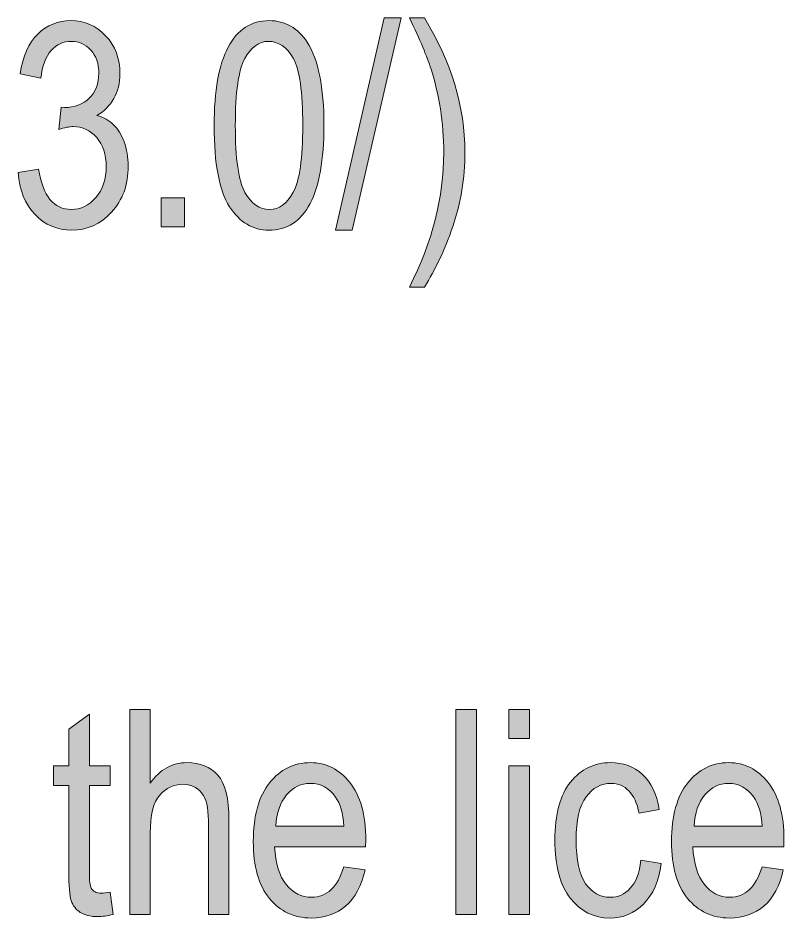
# Model space of a CAD drawing. Header units: inches. Extents: x 19 to 517, y 28 to 779.
# Drawn here: x 362.7 to 410.8, y 31.9 to 88.4 of the extents above; entities that cross this region are included whole.
import ezdxf

# ---------------------------------------------------------------- set-up
doc = ezdxf.new("R2010")
doc.units = ezdxf.units.IN
doc.header["$MEASUREMENT"] = 0
doc.layers.add('Layer 1', color=7, linetype='Continuous')

# ---------------------------------------------------------------- blocks, each defined once
blk = doc.blocks.new('block 613')
at = {"layer": 'Layer 1', "lineweight": 0}
blk.add_open_spline([(362.708, 78.686), (362.708, 78.686), (364, 78.896), (364, 78.896), (364.269, 77.203), (364.954, 76.356), (366.051, 76.356), (366.645, 76.356), (367.159, 76.607), (367.593, 77.109), (368.028, 77.611), (368.245, 78.261), (368.245, 79.06), (368.245, 79.811), (368.046, 80.415), (367.647, 80.873), (367.249, 81.331), (366.759, 81.56), (366.179, 81.56), (365.933, 81.56), (365.629, 81.501), (365.265, 81.384), (365.265, 81.384), (365.415, 82.772), (365.415, 82.772), (365.415, 82.772), (365.618, 82.755), (365.618, 82.755), (366.258, 82.755), (366.779, 82.951), (367.179, 83.343), (367.579, 83.734), (367.779, 84.258), (367.779, 84.912), (367.779, 85.515), (367.612, 85.998), (367.277, 86.364), (366.942, 86.729), (366.534, 86.912), (366.052, 86.912), (365.552, 86.912), (365.131, 86.72), (364.788, 86.336), (364.444, 85.952), (364.225, 85.371), (364.131, 84.592), (364.131, 84.592), (362.839, 84.873), (362.839, 84.873), (363.004, 85.975), (363.373, 86.807), (363.947, 87.369), (364.521, 87.932), (365.215, 88.213), (366.03, 88.213), (366.885, 88.213), (367.612, 87.896), (368.21, 87.265), (368.807, 86.632), (369.106, 85.836), (369.106, 84.875), (369.106, 84.29), (368.979, 83.771), (368.726, 83.32), (368.472, 82.87), (368.119, 82.516), (367.665, 82.258), (368.085, 82.141), (368.431, 81.947), (368.706, 81.678), (368.98, 81.409), (369.202, 81.049), (369.371, 80.598), (369.54, 80.146), (369.625, 79.644), (369.625, 79.087), (369.625, 77.904), (369.276, 76.937), (368.579, 76.185), (367.881, 75.432), (367.047, 75.056), (366.074, 75.056), (365.172, 75.056), (364.407, 75.384), (363.78, 76.04), (363.153, 76.696), (362.796, 77.578), (362.708, 78.686)], degree=3, knots=[0, 0, 0, 0, 1, 1, 1, 2, 2, 2, 3, 3, 3, 4, 4, 4, 5, 5, 5, 6, 6, 6, 7, 7, 7, 8, 8, 8, 9, 9, 9, 10, 10, 10, 11, 11, 11, 12, 12, 12, 13, 13, 13, 14, 14, 14, 15, 15, 15, 16, 16, 16, 17, 17, 17, 18, 18, 18, 19, 19, 19, 20, 20, 20, 21, 21, 21, 22, 22, 22, 23, 23, 23, 24, 24, 24, 25, 25, 25, 26, 26, 26, 27, 27, 27, 28, 28, 28, 29, 29, 29, 29], dxfattribs=at)
blk = doc.blocks.new('block 614')
at = {"layer": 'Layer 1', "true_color": 0x231f20}
h = blk.add_hatch(color=250, dxfattribs=at)
h.dxf.hatch_style = 2
edge = h.paths.add_edge_path()
edge.add_spline(control_points=[(362.708, 78.686), (362.708, 78.686), (364, 78.896), (364, 78.896), (364.269, 77.203), (364.954, 76.356), (366.051, 76.356), (366.645, 76.356), (367.159, 76.607), (367.593, 77.109), (368.028, 77.611), (368.245, 78.261), (368.245, 79.06), (368.245, 79.811), (368.046, 80.415), (367.647, 80.873), (367.249, 81.331), (366.759, 81.56), (366.179, 81.56), (365.933, 81.56), (365.629, 81.501), (365.265, 81.384), (365.265, 81.384), (365.415, 82.772), (365.415, 82.772), (365.415, 82.772), (365.618, 82.755), (365.618, 82.755), (366.258, 82.755), (366.779, 82.951), (367.179, 83.343), (367.579, 83.734), (367.779, 84.258), (367.779, 84.912), (367.779, 85.515), (367.612, 85.998), (367.277, 86.364), (366.942, 86.729), (366.534, 86.912), (366.052, 86.912), (365.552, 86.912), (365.131, 86.72), (364.788, 86.336), (364.444, 85.952), (364.225, 85.371), (364.131, 84.592), (364.131, 84.592), (362.839, 84.873), (362.839, 84.873), (363.004, 85.975), (363.373, 86.807), (363.947, 87.369), (364.521, 87.932), (365.215, 88.213), (366.03, 88.213), (366.885, 88.213), (367.612, 87.896), (368.21, 87.265), (368.807, 86.632), (369.106, 85.836), (369.106, 84.875), (369.106, 84.29), (368.979, 83.771), (368.726, 83.32), (368.472, 82.87), (368.119, 82.516), (367.665, 82.258), (368.085, 82.141), (368.431, 81.947), (368.706, 81.678), (368.98, 81.409), (369.202, 81.049), (369.371, 80.598), (369.54, 80.146), (369.625, 79.644), (369.625, 79.087), (369.625, 77.904), (369.276, 76.937), (368.579, 76.185), (367.881, 75.432), (367.047, 75.056), (366.074, 75.056), (365.172, 75.056), (364.407, 75.384), (363.78, 76.04), (363.153, 76.696), (362.796, 77.578), (362.708, 78.686)], knot_values=[0, 0, 0, 0, 1, 1, 1, 2, 2, 2, 3, 3, 3, 4, 4, 4, 5, 5, 5, 6, 6, 6, 7, 7, 7, 8, 8, 8, 9, 9, 9, 10, 10, 10, 11, 11, 11, 12, 12, 12, 13, 13, 13, 14, 14, 14, 15, 15, 15, 16, 16, 16, 17, 17, 17, 18, 18, 18, 19, 19, 19, 20, 20, 20, 21, 21, 21, 22, 22, 22, 23, 23, 23, 24, 24, 24, 25, 25, 25, 26, 26, 26, 27, 27, 27, 28, 28, 28, 29, 29, 29, 29], degree=3, periodic=1)
at = {"layer": 'Layer 1', "lineweight": 0}
blk.add_open_spline([(362.708, 78.686), (362.708, 78.686), (364, 78.896), (364, 78.896), (364.269, 77.203), (364.954, 76.356), (366.051, 76.356), (366.645, 76.356), (367.159, 76.607), (367.593, 77.109), (368.028, 77.611), (368.245, 78.261), (368.245, 79.06), (368.245, 79.811), (368.046, 80.415), (367.647, 80.873), (367.249, 81.331), (366.759, 81.56), (366.179, 81.56), (365.933, 81.56), (365.629, 81.501), (365.265, 81.384), (365.265, 81.384), (365.415, 82.772), (365.415, 82.772), (365.415, 82.772), (365.618, 82.755), (365.618, 82.755), (366.258, 82.755), (366.779, 82.951), (367.179, 83.343), (367.579, 83.734), (367.779, 84.258), (367.779, 84.912), (367.779, 85.515), (367.612, 85.998), (367.277, 86.364), (366.942, 86.729), (366.534, 86.912), (366.052, 86.912), (365.552, 86.912), (365.131, 86.72), (364.788, 86.336), (364.444, 85.952), (364.225, 85.371), (364.131, 84.592), (364.131, 84.592), (362.839, 84.873), (362.839, 84.873), (363.004, 85.975), (363.373, 86.807), (363.947, 87.369), (364.521, 87.932), (365.215, 88.213), (366.03, 88.213), (366.885, 88.213), (367.612, 87.896), (368.21, 87.265), (368.807, 86.632), (369.106, 85.836), (369.106, 84.875), (369.106, 84.29), (368.979, 83.771), (368.726, 83.32), (368.472, 82.87), (368.119, 82.516), (367.665, 82.258), (368.085, 82.141), (368.431, 81.947), (368.706, 81.678), (368.98, 81.409), (369.202, 81.049), (369.371, 80.598), (369.54, 80.146), (369.625, 79.644), (369.625, 79.087), (369.625, 77.904), (369.276, 76.937), (368.579, 76.185), (367.881, 75.432), (367.047, 75.056), (366.074, 75.056), (365.172, 75.056), (364.407, 75.384), (363.78, 76.04), (363.153, 76.696), (362.796, 77.578), (362.708, 78.686)], degree=3, knots=[0, 0, 0, 0, 1, 1, 1, 2, 2, 2, 3, 3, 3, 4, 4, 4, 5, 5, 5, 6, 6, 6, 7, 7, 7, 8, 8, 8, 9, 9, 9, 10, 10, 10, 11, 11, 11, 12, 12, 12, 13, 13, 13, 14, 14, 14, 15, 15, 15, 16, 16, 16, 17, 17, 17, 18, 18, 18, 19, 19, 19, 20, 20, 20, 21, 21, 21, 22, 22, 22, 23, 23, 23, 24, 24, 24, 25, 25, 25, 26, 26, 26, 27, 27, 27, 28, 28, 28, 29, 29, 29, 29], dxfattribs=at)
blk = doc.blocks.new('block 615')
at = {"layer": 'Layer 1', "lineweight": 0}
blk.add_lwpolyline([(371.69, 75.275), (371.69, 77.077), (373.167, 77.077), (373.167, 75.275), (371.69, 75.275)], dxfattribs=at)
blk = doc.blocks.new('block 616')
at = {"layer": 'Layer 1', "true_color": 0x231f20}
h = blk.add_hatch(color=250, dxfattribs=at)
h.dxf.hatch_style = 2
h.paths.add_polyline_path([(371.69, 75.275), (371.69, 77.077), (373.167, 77.077), (373.167, 75.275)])
at = {"layer": 'Layer 1', "lineweight": 0}
blk.add_lwpolyline([(371.69, 75.275), (371.69, 77.077), (373.167, 77.077), (373.167, 75.275), (371.69, 75.275), (371.69, 75.275)], dxfattribs=at)
blk = doc.blocks.new('block 617')
at = {"layer": 'Layer 1', "lineweight": 0}
blk.add_open_spline([(375.021, 81.63), (375.021, 83.792), (375.312, 85.43), (375.895, 86.543), (376.478, 87.656), (377.339, 88.213), (378.475, 88.213), (379.483, 88.213), (380.277, 87.762), (380.857, 86.859), (381.56, 85.77), (381.912, 84.026), (381.912, 81.63), (381.912, 79.479), (381.622, 77.846), (381.042, 76.73), (380.462, 75.613), (379.6, 75.056), (378.458, 75.056), (377.45, 75.056), (376.626, 75.548), (375.983, 76.532), (375.342, 77.517), (375.021, 79.216), (375.021, 81.63)], degree=3, knots=[0, 0, 0, 0, 1, 1, 1, 2, 2, 2, 3, 3, 3, 4, 4, 4, 5, 5, 5, 6, 6, 6, 7, 7, 7, 8, 8, 8, 8], dxfattribs=at)
blk = doc.blocks.new('block 618')
at = {"layer": 'Layer 1', "lineweight": 0}
blk.add_open_spline([(376.348, 81.635), (376.348, 79.541), (376.549, 78.138), (376.952, 77.425), (377.354, 76.713), (377.869, 76.356), (378.497, 76.356), (379.09, 76.356), (379.587, 76.717), (379.986, 77.438), (380.385, 78.159), (380.585, 79.559), (380.585, 81.635), (380.585, 83.733), (380.383, 85.138), (379.981, 85.848), (379.579, 86.558), (379.058, 86.912), (378.418, 86.912), (377.831, 86.912), (377.339, 86.552), (376.943, 85.83), (376.547, 85.108), (376.348, 83.71), (376.348, 81.635)], degree=3, knots=[0, 0, 0, 0, 1, 1, 1, 2, 2, 2, 3, 3, 3, 4, 4, 4, 5, 5, 5, 6, 6, 6, 7, 7, 7, 8, 8, 8, 8], dxfattribs=at)
blk = doc.blocks.new('block 619')
at = {"layer": 'Layer 1', "true_color": 0x231f20}
h = blk.add_hatch(color=250, dxfattribs=at)
h.dxf.hatch_style = 2
edge = h.paths.add_edge_path()
edge.add_spline(control_points=[(375.021, 81.63), (375.021, 83.792), (375.312, 85.43), (375.895, 86.543), (376.478, 87.656), (377.339, 88.213), (378.475, 88.213), (379.483, 88.213), (380.277, 87.762), (380.857, 86.859), (381.56, 85.77), (381.912, 84.026), (381.912, 81.63), (381.912, 79.479), (381.622, 77.846), (381.042, 76.73), (380.462, 75.613), (379.6, 75.056), (378.458, 75.056), (377.45, 75.056), (376.626, 75.548), (375.983, 76.532), (375.342, 77.517), (375.021, 79.216), (375.021, 81.63)], knot_values=[0, 0, 0, 0, 1, 1, 1, 2, 2, 2, 3, 3, 3, 4, 4, 4, 5, 5, 5, 6, 6, 6, 7, 7, 7, 8, 8, 8, 8], degree=3, periodic=1)
edge = h.paths.add_edge_path()
edge.add_spline(control_points=[(376.348, 81.635), (376.348, 79.541), (376.549, 78.138), (376.952, 77.425), (377.354, 76.713), (377.869, 76.356), (378.497, 76.356), (379.09, 76.356), (379.587, 76.717), (379.986, 77.438), (380.385, 78.159), (380.585, 79.559), (380.585, 81.635), (380.585, 83.733), (380.383, 85.138), (379.981, 85.848), (379.579, 86.558), (379.058, 86.912), (378.418, 86.912), (377.831, 86.912), (377.339, 86.552), (376.943, 85.83), (376.547, 85.108), (376.348, 83.71), (376.348, 81.635)], knot_values=[0, 0, 0, 0, 1, 1, 1, 2, 2, 2, 3, 3, 3, 4, 4, 4, 5, 5, 5, 6, 6, 6, 7, 7, 7, 8, 8, 8, 8], degree=3, periodic=1)
at = {"layer": 'Layer 1', "lineweight": 0}
for points in [[(375.021, 81.63), (375.021, 83.792), (375.312, 85.43), (375.895, 86.543), (376.478, 87.656), (377.339, 88.213), (378.475, 88.213), (379.483, 88.213), (380.277, 87.762), (380.857, 86.859), (381.56, 85.77), (381.912, 84.026), (381.912, 81.63), (381.912, 79.479), (381.622, 77.846), (381.042, 76.73), (380.462, 75.613), (379.6, 75.056), (378.458, 75.056), (377.45, 75.056), (376.626, 75.548), (375.983, 76.532), (375.342, 77.517), (375.021, 79.216), (375.021, 81.63)], [(376.348, 81.635), (376.348, 79.541), (376.549, 78.138), (376.952, 77.425), (377.354, 76.713), (377.869, 76.356), (378.497, 76.356), (379.09, 76.356), (379.587, 76.717), (379.986, 77.438), (380.385, 78.159), (380.585, 79.559), (380.585, 81.635), (380.585, 83.733), (380.383, 85.138), (379.981, 85.848), (379.579, 86.558), (379.058, 86.912), (378.418, 86.912), (377.831, 86.912), (377.339, 86.552), (376.943, 85.83), (376.547, 85.108), (376.348, 83.71), (376.348, 81.635)]]:
    blk.add_open_spline(points, degree=3, knots=[0, 0, 0, 0, 1, 1, 1, 2, 2, 2, 3, 3, 3, 4, 4, 4, 5, 5, 5, 6, 6, 6, 7, 7, 7, 8, 8, 8, 8], dxfattribs=at)
blk = doc.blocks.new('block 620')
at = {"layer": 'Layer 1', "lineweight": 0}
blk.add_lwpolyline([(382.634, 75.064), (385.695, 88.38), (386.751, 88.38), (383.68, 75.064), (382.634, 75.064)], dxfattribs=at)
blk = doc.blocks.new('block 621')
at = {"layer": 'Layer 1', "true_color": 0x231f20}
h = blk.add_hatch(color=250, dxfattribs=at)
h.dxf.hatch_style = 2
h.paths.add_polyline_path([(382.634, 75.064), (385.695, 88.38), (386.751, 88.38), (383.68, 75.064)])
at = {"layer": 'Layer 1', "lineweight": 0}
blk.add_lwpolyline([(382.634, 75.064), (385.695, 88.38), (386.751, 88.38), (383.68, 75.064), (382.634, 75.064), (382.634, 75.064)], dxfattribs=at)
blk = doc.blocks.new('block 622')
at = {"layer": 'Layer 1', "lineweight": 0}
blk.add_open_spline([(388.214, 71.487), (388.214, 71.487), (387.282, 71.487), (387.282, 71.487), (388.717, 74.306), (389.435, 77.121), (389.435, 79.934), (389.435, 80.854), (389.363, 81.768), (389.22, 82.676), (389.076, 83.584), (388.881, 84.417), (388.635, 85.176), (388.389, 85.935), (387.938, 87.003), (387.282, 88.38), (387.282, 88.38), (388.214, 88.38), (388.214, 88.38), (389.913, 85.608), (390.762, 82.799), (390.762, 79.951), (390.762, 78.316), (390.508, 76.762), (390.001, 75.289), (389.492, 73.815), (388.896, 72.548), (388.214, 71.487)], degree=3, knots=[0, 0, 0, 0, 1, 1, 1, 2, 2, 2, 3, 3, 3, 4, 4, 4, 5, 5, 5, 6, 6, 6, 7, 7, 7, 8, 8, 8, 9, 9, 9, 9], dxfattribs=at)
blk = doc.blocks.new('block 623')
at = {"layer": 'Layer 1', "true_color": 0x231f20}
h = blk.add_hatch(color=250, dxfattribs=at)
h.dxf.hatch_style = 2
edge = h.paths.add_edge_path()
edge.add_spline(control_points=[(388.214, 71.487), (388.214, 71.487), (387.282, 71.487), (387.282, 71.487), (388.717, 74.306), (389.435, 77.121), (389.435, 79.934), (389.435, 80.854), (389.363, 81.768), (389.22, 82.676), (389.076, 83.584), (388.881, 84.417), (388.635, 85.176), (388.389, 85.935), (387.938, 87.003), (387.282, 88.38), (387.282, 88.38), (388.214, 88.38), (388.214, 88.38), (389.913, 85.608), (390.762, 82.799), (390.762, 79.951), (390.762, 78.316), (390.508, 76.762), (390.001, 75.289), (389.492, 73.815), (388.896, 72.548), (388.214, 71.487)], knot_values=[0, 0, 0, 0, 1, 1, 1, 2, 2, 2, 3, 3, 3, 4, 4, 4, 5, 5, 5, 6, 6, 6, 7, 7, 7, 8, 8, 8, 9, 9, 9, 9], degree=3, periodic=1)
at = {"layer": 'Layer 1', "lineweight": 0}
blk.add_open_spline([(388.214, 71.487), (388.214, 71.487), (387.282, 71.487), (387.282, 71.487), (388.717, 74.306), (389.435, 77.121), (389.435, 79.934), (389.435, 80.854), (389.363, 81.768), (389.22, 82.676), (389.076, 83.584), (388.881, 84.417), (388.635, 85.176), (388.389, 85.935), (387.938, 87.003), (387.282, 88.38), (387.282, 88.38), (388.214, 88.38), (388.214, 88.38), (389.913, 85.608), (390.762, 82.799), (390.762, 79.951), (390.762, 78.316), (390.508, 76.762), (390.001, 75.289), (389.492, 73.815), (388.896, 72.548), (388.214, 71.487)], degree=3, knots=[0, 0, 0, 0, 1, 1, 1, 2, 2, 2, 3, 3, 3, 4, 4, 4, 5, 5, 5, 6, 6, 6, 7, 7, 7, 8, 8, 8, 9, 9, 9, 9], dxfattribs=at)
blk = doc.blocks.new('block 721')
at = {"layer": 'Layer 1', "lineweight": 0}
blk.add_open_spline([(368.497, 33.491), (368.497, 33.491), (368.673, 32.094), (368.673, 32.094), (368.315, 32), (367.993, 31.953), (367.706, 31.953), (367.255, 31.953), (366.891, 32.043), (366.616, 32.221), (366.34, 32.399), (366.151, 32.645), (366.048, 32.955), (365.946, 33.266), (365.895, 33.884), (365.895, 34.81), (365.895, 34.81), (365.895, 40.18), (365.895, 40.18), (365.895, 40.18), (364.946, 40.18), (364.946, 40.18), (364.946, 40.18), (364.946, 41.41), (364.946, 41.41), (364.946, 41.41), (365.895, 41.41), (365.895, 41.41), (365.895, 41.41), (365.895, 43.722), (365.895, 43.722), (365.895, 43.722), (367.187, 44.671), (367.187, 44.671), (367.187, 44.671), (367.187, 41.41), (367.187, 41.41), (367.187, 41.41), (368.497, 41.41), (368.497, 41.41), (368.497, 41.41), (368.497, 40.18), (368.497, 40.18), (368.497, 40.18), (367.187, 40.18), (367.187, 40.18), (367.187, 40.18), (367.187, 34.722), (367.187, 34.722), (367.187, 34.218), (367.225, 33.893), (367.301, 33.746), (367.413, 33.535), (367.621, 33.43), (367.925, 33.43), (368.072, 33.43), (368.262, 33.45), (368.497, 33.491)], degree=3, knots=[0, 0, 0, 0, 1, 1, 1, 2, 2, 2, 3, 3, 3, 4, 4, 4, 5, 5, 5, 6, 6, 6, 7, 7, 7, 8, 8, 8, 9, 9, 9, 10, 10, 10, 11, 11, 11, 12, 12, 12, 13, 13, 13, 14, 14, 14, 15, 15, 15, 16, 16, 16, 17, 17, 17, 18, 18, 18, 19, 19, 19, 19], dxfattribs=at)
blk = doc.blocks.new('block 722')
at = {"layer": 'Layer 1', "true_color": 0x231f20}
h = blk.add_hatch(color=250, dxfattribs=at)
h.dxf.hatch_style = 2
edge = h.paths.add_edge_path()
edge.add_spline(control_points=[(368.497, 33.491), (368.497, 33.491), (368.673, 32.094), (368.673, 32.094), (368.315, 32), (367.993, 31.953), (367.706, 31.953), (367.255, 31.953), (366.891, 32.043), (366.616, 32.221), (366.34, 32.399), (366.151, 32.645), (366.048, 32.955), (365.946, 33.266), (365.895, 33.884), (365.895, 34.81), (365.895, 34.81), (365.895, 40.18), (365.895, 40.18), (365.895, 40.18), (364.946, 40.18), (364.946, 40.18), (364.946, 40.18), (364.946, 41.41), (364.946, 41.41), (364.946, 41.41), (365.895, 41.41), (365.895, 41.41), (365.895, 41.41), (365.895, 43.722), (365.895, 43.722), (365.895, 43.722), (367.187, 44.671), (367.187, 44.671), (367.187, 44.671), (367.187, 41.41), (367.187, 41.41), (367.187, 41.41), (368.497, 41.41), (368.497, 41.41), (368.497, 41.41), (368.497, 40.18), (368.497, 40.18), (368.497, 40.18), (367.187, 40.18), (367.187, 40.18), (367.187, 40.18), (367.187, 34.722), (367.187, 34.722), (367.187, 34.218), (367.225, 33.893), (367.301, 33.746), (367.413, 33.535), (367.621, 33.43), (367.925, 33.43), (368.072, 33.43), (368.262, 33.45), (368.497, 33.491)], knot_values=[0, 0, 0, 0, 1, 1, 1, 2, 2, 2, 3, 3, 3, 4, 4, 4, 5, 5, 5, 6, 6, 6, 7, 7, 7, 8, 8, 8, 9, 9, 9, 10, 10, 10, 11, 11, 11, 12, 12, 12, 13, 13, 13, 14, 14, 14, 15, 15, 15, 16, 16, 16, 17, 17, 17, 18, 18, 18, 19, 19, 19, 19], degree=3, periodic=1)
at = {"layer": 'Layer 1', "lineweight": 0}
blk.add_open_spline([(368.497, 33.491), (368.497, 33.491), (368.673, 32.094), (368.673, 32.094), (368.315, 32), (367.993, 31.953), (367.706, 31.953), (367.255, 31.953), (366.891, 32.043), (366.616, 32.221), (366.34, 32.399), (366.151, 32.645), (366.048, 32.955), (365.946, 33.266), (365.895, 33.884), (365.895, 34.81), (365.895, 34.81), (365.895, 40.18), (365.895, 40.18), (365.895, 40.18), (364.946, 40.18), (364.946, 40.18), (364.946, 40.18), (364.946, 41.41), (364.946, 41.41), (364.946, 41.41), (365.895, 41.41), (365.895, 41.41), (365.895, 41.41), (365.895, 43.722), (365.895, 43.722), (365.895, 43.722), (367.187, 44.671), (367.187, 44.671), (367.187, 44.671), (367.187, 41.41), (367.187, 41.41), (367.187, 41.41), (368.497, 41.41), (368.497, 41.41), (368.497, 41.41), (368.497, 40.18), (368.497, 40.18), (368.497, 40.18), (367.187, 40.18), (367.187, 40.18), (367.187, 40.18), (367.187, 34.722), (367.187, 34.722), (367.187, 34.218), (367.225, 33.893), (367.301, 33.746), (367.413, 33.535), (367.621, 33.43), (367.925, 33.43), (368.072, 33.43), (368.262, 33.45), (368.497, 33.491)], degree=3, knots=[0, 0, 0, 0, 1, 1, 1, 2, 2, 2, 3, 3, 3, 4, 4, 4, 5, 5, 5, 6, 6, 6, 7, 7, 7, 8, 8, 8, 9, 9, 9, 10, 10, 10, 11, 11, 11, 12, 12, 12, 13, 13, 13, 14, 14, 14, 15, 15, 15, 16, 16, 16, 17, 17, 17, 18, 18, 18, 19, 19, 19, 19], dxfattribs=at)
blk = doc.blocks.new('block 723')
at = {"layer": 'Layer 1', "lineweight": 0}
blk.add_open_spline([(369.718, 32.076), (369.718, 32.076), (369.718, 44.961), (369.718, 44.961), (369.718, 44.961), (371.01, 44.961), (371.01, 44.961), (371.01, 44.961), (371.01, 40.338), (371.01, 40.338), (371.315, 40.766), (371.659, 41.086), (372.044, 41.301), (372.426, 41.514), (372.85, 41.621), (373.313, 41.621), (374.128, 41.621), (374.77, 41.361), (375.243, 40.844), (375.714, 40.324), (375.95, 39.374), (375.95, 37.991), (375.95, 37.991), (375.95, 32.076), (375.95, 32.076), (375.95, 32.076), (374.658, 32.076), (374.658, 32.076), (374.658, 32.076), (374.658, 37.991), (374.658, 37.991), (374.658, 38.8), (374.514, 39.38), (374.227, 39.731), (373.94, 40.083), (373.545, 40.259), (373.041, 40.259), (372.478, 40.259), (371.999, 40.033), (371.604, 39.582), (371.208, 39.131), (371.01, 38.331), (371.01, 37.183), (371.01, 37.183), (371.01, 32.076), (371.01, 32.076), (371.01, 32.076), (369.718, 32.076), (369.718, 32.076)], degree=3, knots=[0, 0, 0, 0, 1, 1, 1, 2, 2, 2, 3, 3, 3, 4, 4, 4, 5, 5, 5, 6, 6, 6, 7, 7, 7, 8, 8, 8, 9, 9, 9, 10, 10, 10, 11, 11, 11, 12, 12, 12, 13, 13, 13, 14, 14, 14, 15, 15, 15, 16, 16, 16, 16], dxfattribs=at)
blk = doc.blocks.new('block 724')
at = {"layer": 'Layer 1', "true_color": 0x231f20}
h = blk.add_hatch(color=250, dxfattribs=at)
h.dxf.hatch_style = 2
edge = h.paths.add_edge_path()
edge.add_spline(control_points=[(369.718, 32.076), (369.718, 32.076), (369.718, 44.961), (369.718, 44.961), (369.718, 44.961), (371.01, 44.961), (371.01, 44.961), (371.01, 44.961), (371.01, 40.338), (371.01, 40.338), (371.315, 40.766), (371.659, 41.086), (372.044, 41.301), (372.426, 41.514), (372.85, 41.621), (373.313, 41.621), (374.128, 41.621), (374.77, 41.361), (375.243, 40.844), (375.714, 40.324), (375.95, 39.374), (375.95, 37.991), (375.95, 37.991), (375.95, 32.076), (375.95, 32.076), (375.95, 32.076), (374.658, 32.076), (374.658, 32.076), (374.658, 32.076), (374.658, 37.991), (374.658, 37.991), (374.658, 38.8), (374.514, 39.38), (374.227, 39.731), (373.94, 40.083), (373.545, 40.259), (373.041, 40.259), (372.478, 40.259), (371.999, 40.033), (371.604, 39.582), (371.208, 39.131), (371.01, 38.331), (371.01, 37.183), (371.01, 37.183), (371.01, 32.076), (371.01, 32.076), (371.01, 32.076), (369.718, 32.076), (369.718, 32.076)], knot_values=[0, 0, 0, 0, 1, 1, 1, 2, 2, 2, 3, 3, 3, 4, 4, 4, 5, 5, 5, 6, 6, 6, 7, 7, 7, 8, 8, 8, 9, 9, 9, 10, 10, 10, 11, 11, 11, 12, 12, 12, 13, 13, 13, 14, 14, 14, 15, 15, 15, 16, 16, 16, 16], degree=3, periodic=1)
at = {"layer": 'Layer 1', "lineweight": 0}
blk.add_open_spline([(369.718, 32.076), (369.718, 32.076), (369.718, 44.961), (369.718, 44.961), (369.718, 44.961), (371.01, 44.961), (371.01, 44.961), (371.01, 44.961), (371.01, 40.338), (371.01, 40.338), (371.315, 40.766), (371.659, 41.086), (372.044, 41.301), (372.426, 41.514), (372.85, 41.621), (373.313, 41.621), (374.128, 41.621), (374.77, 41.361), (375.243, 40.844), (375.714, 40.324), (375.95, 39.374), (375.95, 37.991), (375.95, 37.991), (375.95, 32.076), (375.95, 32.076), (375.95, 32.076), (374.658, 32.076), (374.658, 32.076), (374.658, 32.076), (374.658, 37.991), (374.658, 37.991), (374.658, 38.8), (374.514, 39.38), (374.227, 39.731), (373.94, 40.083), (373.545, 40.259), (373.041, 40.259), (372.478, 40.259), (371.999, 40.033), (371.604, 39.582), (371.208, 39.131), (371.01, 38.331), (371.01, 37.183), (371.01, 37.183), (371.01, 32.076), (371.01, 32.076), (371.01, 32.076), (369.718, 32.076), (369.718, 32.076)], degree=3, knots=[0, 0, 0, 0, 1, 1, 1, 2, 2, 2, 3, 3, 3, 4, 4, 4, 5, 5, 5, 6, 6, 6, 7, 7, 7, 8, 8, 8, 9, 9, 9, 10, 10, 10, 11, 11, 11, 12, 12, 12, 13, 13, 13, 14, 14, 14, 15, 15, 15, 16, 16, 16, 16], dxfattribs=at)
blk = doc.blocks.new('block 725')
at = {"layer": 'Layer 1', "lineweight": 0}
blk.add_open_spline([(383.157, 35.082), (383.157, 35.082), (384.493, 34.88), (384.493, 34.88), (384.27, 33.884), (383.867, 33.132), (383.284, 32.625), (382.701, 32.118), (381.979, 31.865), (381.118, 31.865), (380.034, 31.865), (379.156, 32.276), (378.485, 33.1), (377.814, 33.923), (377.479, 35.111), (377.479, 36.664), (377.479, 38.275), (377.817, 39.504), (378.495, 40.352), (379.171, 41.197), (380.028, 41.621), (381.065, 41.621), (382.055, 41.621), (382.881, 41.205), (383.544, 40.373), (384.206, 39.541), (384.537, 38.337), (384.537, 36.761), (384.537, 36.761), (384.528, 36.339), (384.528, 36.339), (384.528, 36.339), (378.815, 36.339), (378.815, 36.339), (378.868, 35.29), (379.111, 34.499), (379.545, 33.966), (379.978, 33.433), (380.506, 33.166), (381.127, 33.166), (382.099, 33.166), (382.776, 33.805), (383.157, 35.082)], degree=3, knots=[0, 0, 0, 0, 1, 1, 1, 2, 2, 2, 3, 3, 3, 4, 4, 4, 5, 5, 5, 6, 6, 6, 7, 7, 7, 8, 8, 8, 9, 9, 9, 10, 10, 10, 11, 11, 11, 12, 12, 12, 13, 13, 13, 14, 14, 14, 14], dxfattribs=at)
blk = doc.blocks.new('block 726')
at = {"layer": 'Layer 1', "lineweight": 0}
blk.add_open_spline([(378.894, 37.64), (378.894, 37.64), (383.166, 37.64), (383.166, 37.64), (383.107, 38.448), (382.934, 39.052), (382.647, 39.45), (382.231, 40.03), (381.701, 40.32), (381.056, 40.32), (380.476, 40.32), (379.981, 40.078), (379.571, 39.596), (379.161, 39.111), (378.935, 38.46), (378.894, 37.64)], degree=3, knots=[0, 0, 0, 0, 1, 1, 1, 2, 2, 2, 3, 3, 3, 4, 4, 4, 5, 5, 5, 5], dxfattribs=at)
blk = doc.blocks.new('block 727')
at = {"layer": 'Layer 1', "true_color": 0x231f20}
h = blk.add_hatch(color=250, dxfattribs=at)
h.dxf.hatch_style = 2
edge = h.paths.add_edge_path()
edge.add_spline(control_points=[(383.157, 35.082), (383.157, 35.082), (384.493, 34.88), (384.493, 34.88), (384.27, 33.884), (383.867, 33.132), (383.284, 32.625), (382.701, 32.118), (381.979, 31.865), (381.118, 31.865), (380.034, 31.865), (379.156, 32.276), (378.485, 33.1), (377.814, 33.923), (377.479, 35.111), (377.479, 36.664), (377.479, 38.275), (377.817, 39.504), (378.495, 40.352), (379.171, 41.197), (380.028, 41.621), (381.065, 41.621), (382.055, 41.621), (382.881, 41.205), (383.544, 40.373), (384.206, 39.541), (384.537, 38.337), (384.537, 36.761), (384.537, 36.761), (384.528, 36.339), (384.528, 36.339), (384.528, 36.339), (378.815, 36.339), (378.815, 36.339), (378.868, 35.29), (379.111, 34.499), (379.545, 33.966), (379.978, 33.433), (380.506, 33.166), (381.127, 33.166), (382.099, 33.166), (382.776, 33.805), (383.157, 35.082)], knot_values=[0, 0, 0, 0, 1, 1, 1, 2, 2, 2, 3, 3, 3, 4, 4, 4, 5, 5, 5, 6, 6, 6, 7, 7, 7, 8, 8, 8, 9, 9, 9, 10, 10, 10, 11, 11, 11, 12, 12, 12, 13, 13, 13, 14, 14, 14, 14], degree=3, periodic=1)
edge = h.paths.add_edge_path()
edge.add_spline(control_points=[(378.894, 37.64), (378.894, 37.64), (383.166, 37.64), (383.166, 37.64), (383.107, 38.448), (382.934, 39.052), (382.647, 39.45), (382.231, 40.03), (381.701, 40.32), (381.056, 40.32), (380.476, 40.32), (379.981, 40.078), (379.571, 39.596), (379.161, 39.111), (378.935, 38.46), (378.894, 37.64)], knot_values=[0, 0, 0, 0, 1, 1, 1, 2, 2, 2, 3, 3, 3, 4, 4, 4, 5, 5, 5, 5], degree=3, periodic=1)
at = {"layer": 'Layer 1', "lineweight": 0}
for points, knots in [([(383.157, 35.082), (383.157, 35.082), (384.493, 34.88), (384.493, 34.88), (384.27, 33.884), (383.867, 33.132), (383.284, 32.625), (382.701, 32.118), (381.979, 31.865), (381.118, 31.865), (380.034, 31.865), (379.156, 32.276), (378.485, 33.1), (377.814, 33.923), (377.479, 35.111), (377.479, 36.664), (377.479, 38.275), (377.817, 39.504), (378.495, 40.352), (379.171, 41.197), (380.028, 41.621), (381.065, 41.621), (382.055, 41.621), (382.881, 41.205), (383.544, 40.373), (384.206, 39.541), (384.537, 38.337), (384.537, 36.761), (384.537, 36.761), (384.528, 36.339), (384.528, 36.339), (384.528, 36.339), (378.815, 36.339), (378.815, 36.339), (378.868, 35.29), (379.111, 34.499), (379.545, 33.966), (379.978, 33.433), (380.506, 33.166), (381.127, 33.166), (382.099, 33.166), (382.776, 33.805), (383.157, 35.082)], [0, 0, 0, 0, 1, 1, 1, 2, 2, 2, 3, 3, 3, 4, 4, 4, 5, 5, 5, 6, 6, 6, 7, 7, 7, 8, 8, 8, 9, 9, 9, 10, 10, 10, 11, 11, 11, 12, 12, 12, 13, 13, 13, 14, 14, 14, 14]), ([(378.894, 37.64), (378.894, 37.64), (383.166, 37.64), (383.166, 37.64), (383.107, 38.448), (382.934, 39.052), (382.647, 39.45), (382.231, 40.03), (381.701, 40.32), (381.056, 40.32), (380.476, 40.32), (379.981, 40.078), (379.571, 39.596), (379.161, 39.111), (378.935, 38.46), (378.894, 37.64)], [0, 0, 0, 0, 1, 1, 1, 2, 2, 2, 3, 3, 3, 4, 4, 4, 5, 5, 5, 5])]:
    blk.add_open_spline(points, degree=3, knots=knots, dxfattribs=at)
blk = doc.blocks.new('block 728')
at = {"layer": 'Layer 1', "lineweight": 0}
blk.add_lwpolyline([(390.197, 32.076), (390.197, 44.961), (391.489, 44.961), (391.489, 32.076), (390.197, 32.076)], dxfattribs=at)
blk = doc.blocks.new('block 729')
at = {"layer": 'Layer 1', "true_color": 0x231f20}
h = blk.add_hatch(color=250, dxfattribs=at)
h.dxf.hatch_style = 2
h.paths.add_polyline_path([(390.197, 32.076), (390.197, 44.961), (391.489, 44.961), (391.489, 32.076)])
at = {"layer": 'Layer 1', "lineweight": 0}
blk.add_lwpolyline([(390.197, 32.076), (390.197, 44.961), (391.489, 44.961), (391.489, 32.076), (390.197, 32.076), (390.197, 32.076)], dxfattribs=at)
blk = doc.blocks.new('block 730')
at = {"layer": 'Layer 1', "lineweight": 0}
blk.add_lwpolyline([(393.519, 43.142), (393.519, 44.961), (394.811, 44.961), (394.811, 43.142), (393.519, 43.142)], dxfattribs=at)
blk = doc.blocks.new('block 731')
at = {"layer": 'Layer 1', "lineweight": 0}
blk.add_lwpolyline([(393.519, 32.076), (393.519, 41.41), (394.811, 41.41), (394.811, 32.076), (393.519, 32.076)], dxfattribs=at)
blk = doc.blocks.new('block 732')
at = {"layer": 'Layer 1', "true_color": 0x231f20}
h = blk.add_hatch(color=250, dxfattribs=at)
h.dxf.hatch_style = 2
h.paths.add_polyline_path([(393.519, 43.142), (393.519, 44.961), (394.811, 44.961), (394.811, 43.142)])
h.paths.add_polyline_path([(393.519, 32.076), (393.519, 41.41), (394.811, 41.41), (394.811, 32.076)])
at = {"layer": 'Layer 1', "lineweight": 0}
for points in [[(393.519, 43.142), (393.519, 44.961), (394.811, 44.961), (394.811, 43.142), (393.519, 43.142), (393.519, 43.142)], [(393.519, 32.076), (393.519, 41.41), (394.811, 41.41), (394.811, 32.076), (393.519, 32.076), (393.519, 32.076)]]:
    blk.add_lwpolyline(points, dxfattribs=at)
blk = doc.blocks.new('block 733')
at = {"layer": 'Layer 1', "lineweight": 0}
blk.add_open_spline([(401.807, 35.495), (401.807, 35.495), (403.082, 35.293), (403.082, 35.293), (402.935, 34.18), (402.568, 33.33), (401.978, 32.744), (401.39, 32.158), (400.682, 31.865), (399.856, 31.865), (398.854, 31.865), (398.029, 32.276), (397.382, 33.1), (396.734, 33.923), (396.411, 35.141), (396.411, 36.752), (396.411, 38.375), (396.737, 39.592), (397.39, 40.404), (398.044, 41.215), (398.883, 41.621), (399.909, 41.621), (400.7, 41.621), (401.366, 41.375), (401.908, 40.883), (402.45, 40.391), (402.798, 39.652), (402.95, 38.668), (402.95, 38.668), (401.693, 38.439), (401.693, 38.439), (401.57, 39.069), (401.356, 39.54), (401.051, 39.853), (400.747, 40.164), (400.381, 40.32), (399.953, 40.32), (399.314, 40.32), (398.785, 40.037), (398.367, 39.473), (397.947, 38.906), (397.738, 38.009), (397.738, 36.778), (397.738, 35.507), (397.938, 34.587), (398.339, 34.019), (398.741, 33.45), (399.256, 33.166), (399.882, 33.166), (400.375, 33.166), (400.795, 33.355), (401.144, 33.732), (401.492, 34.111), (401.714, 34.698), (401.807, 35.495)], degree=3, knots=[0, 0, 0, 0, 1, 1, 1, 2, 2, 2, 3, 3, 3, 4, 4, 4, 5, 5, 5, 6, 6, 6, 7, 7, 7, 8, 8, 8, 9, 9, 9, 10, 10, 10, 11, 11, 11, 12, 12, 12, 13, 13, 13, 14, 14, 14, 15, 15, 15, 16, 16, 16, 17, 17, 17, 18, 18, 18, 18], dxfattribs=at)
blk = doc.blocks.new('block 734')
at = {"layer": 'Layer 1', "true_color": 0x231f20}
h = blk.add_hatch(color=250, dxfattribs=at)
h.dxf.hatch_style = 2
edge = h.paths.add_edge_path()
edge.add_spline(control_points=[(401.807, 35.495), (401.807, 35.495), (403.082, 35.293), (403.082, 35.293), (402.935, 34.18), (402.568, 33.33), (401.978, 32.744), (401.39, 32.158), (400.682, 31.865), (399.856, 31.865), (398.854, 31.865), (398.029, 32.276), (397.382, 33.1), (396.734, 33.923), (396.411, 35.141), (396.411, 36.752), (396.411, 38.375), (396.737, 39.592), (397.39, 40.404), (398.044, 41.215), (398.883, 41.621), (399.909, 41.621), (400.7, 41.621), (401.366, 41.375), (401.908, 40.883), (402.45, 40.391), (402.798, 39.652), (402.95, 38.668), (402.95, 38.668), (401.693, 38.439), (401.693, 38.439), (401.57, 39.069), (401.356, 39.54), (401.051, 39.853), (400.747, 40.164), (400.381, 40.32), (399.953, 40.32), (399.314, 40.32), (398.785, 40.037), (398.367, 39.473), (397.947, 38.906), (397.738, 38.009), (397.738, 36.778), (397.738, 35.507), (397.938, 34.587), (398.339, 34.019), (398.741, 33.45), (399.256, 33.166), (399.882, 33.166), (400.375, 33.166), (400.795, 33.355), (401.144, 33.732), (401.492, 34.111), (401.714, 34.698), (401.807, 35.495)], knot_values=[0, 0, 0, 0, 1, 1, 1, 2, 2, 2, 3, 3, 3, 4, 4, 4, 5, 5, 5, 6, 6, 6, 7, 7, 7, 8, 8, 8, 9, 9, 9, 10, 10, 10, 11, 11, 11, 12, 12, 12, 13, 13, 13, 14, 14, 14, 15, 15, 15, 16, 16, 16, 17, 17, 17, 18, 18, 18, 18], degree=3, periodic=1)
at = {"layer": 'Layer 1', "lineweight": 0}
blk.add_open_spline([(401.807, 35.495), (401.807, 35.495), (403.082, 35.293), (403.082, 35.293), (402.935, 34.18), (402.568, 33.33), (401.978, 32.744), (401.39, 32.158), (400.682, 31.865), (399.856, 31.865), (398.854, 31.865), (398.029, 32.276), (397.382, 33.1), (396.734, 33.923), (396.411, 35.141), (396.411, 36.752), (396.411, 38.375), (396.737, 39.592), (397.39, 40.404), (398.044, 41.215), (398.883, 41.621), (399.909, 41.621), (400.7, 41.621), (401.366, 41.375), (401.908, 40.883), (402.45, 40.391), (402.798, 39.652), (402.95, 38.668), (402.95, 38.668), (401.693, 38.439), (401.693, 38.439), (401.57, 39.069), (401.356, 39.54), (401.051, 39.853), (400.747, 40.164), (400.381, 40.32), (399.953, 40.32), (399.314, 40.32), (398.785, 40.037), (398.367, 39.473), (397.947, 38.906), (397.738, 38.009), (397.738, 36.778), (397.738, 35.507), (397.938, 34.587), (398.339, 34.019), (398.741, 33.45), (399.256, 33.166), (399.882, 33.166), (400.375, 33.166), (400.795, 33.355), (401.144, 33.732), (401.492, 34.111), (401.714, 34.698), (401.807, 35.495)], degree=3, knots=[0, 0, 0, 0, 1, 1, 1, 2, 2, 2, 3, 3, 3, 4, 4, 4, 5, 5, 5, 6, 6, 6, 7, 7, 7, 8, 8, 8, 9, 9, 9, 10, 10, 10, 11, 11, 11, 12, 12, 12, 13, 13, 13, 14, 14, 14, 15, 15, 15, 16, 16, 16, 17, 17, 17, 18, 18, 18, 18], dxfattribs=at)
blk = doc.blocks.new('block 735')
at = {"layer": 'Layer 1', "lineweight": 0}
blk.add_open_spline([(409.41, 35.082), (409.41, 35.082), (410.746, 34.88), (410.746, 34.88), (410.523, 33.884), (410.12, 33.132), (409.537, 32.625), (408.954, 32.118), (408.232, 31.865), (407.371, 31.865), (406.287, 31.865), (405.409, 32.276), (404.738, 33.1), (404.067, 33.923), (403.732, 35.111), (403.732, 36.664), (403.732, 38.275), (404.07, 39.504), (404.748, 40.352), (405.423, 41.197), (406.281, 41.621), (407.318, 41.621), (408.308, 41.621), (409.134, 41.205), (409.797, 40.373), (410.459, 39.541), (410.79, 38.337), (410.79, 36.761), (410.79, 36.761), (410.781, 36.339), (410.781, 36.339), (410.781, 36.339), (405.068, 36.339), (405.068, 36.339), (405.121, 35.29), (405.364, 34.499), (405.798, 33.966), (406.231, 33.433), (406.758, 33.166), (407.38, 33.166), (408.352, 33.166), (409.029, 33.805), (409.41, 35.082)], degree=3, knots=[0, 0, 0, 0, 1, 1, 1, 2, 2, 2, 3, 3, 3, 4, 4, 4, 5, 5, 5, 6, 6, 6, 7, 7, 7, 8, 8, 8, 9, 9, 9, 10, 10, 10, 11, 11, 11, 12, 12, 12, 13, 13, 13, 14, 14, 14, 14], dxfattribs=at)
blk = doc.blocks.new('block 736')
at = {"layer": 'Layer 1', "lineweight": 0}
blk.add_open_spline([(405.147, 37.64), (405.147, 37.64), (409.419, 37.64), (409.419, 37.64), (409.36, 38.448), (409.187, 39.052), (408.9, 39.45), (408.484, 40.03), (407.954, 40.32), (407.309, 40.32), (406.729, 40.32), (406.234, 40.078), (405.824, 39.596), (405.414, 39.111), (405.188, 38.46), (405.147, 37.64)], degree=3, knots=[0, 0, 0, 0, 1, 1, 1, 2, 2, 2, 3, 3, 3, 4, 4, 4, 5, 5, 5, 5], dxfattribs=at)
blk = doc.blocks.new('block 737')
at = {"layer": 'Layer 1', "true_color": 0x231f20}
h = blk.add_hatch(color=250, dxfattribs=at)
h.dxf.hatch_style = 2
edge = h.paths.add_edge_path()
edge.add_spline(control_points=[(409.41, 35.082), (409.41, 35.082), (410.746, 34.88), (410.746, 34.88), (410.523, 33.884), (410.12, 33.132), (409.537, 32.625), (408.954, 32.118), (408.232, 31.865), (407.371, 31.865), (406.287, 31.865), (405.409, 32.276), (404.738, 33.1), (404.067, 33.923), (403.732, 35.111), (403.732, 36.664), (403.732, 38.275), (404.07, 39.504), (404.748, 40.352), (405.423, 41.197), (406.281, 41.621), (407.318, 41.621), (408.308, 41.621), (409.134, 41.205), (409.797, 40.373), (410.459, 39.541), (410.79, 38.337), (410.79, 36.761), (410.79, 36.761), (410.781, 36.339), (410.781, 36.339), (410.781, 36.339), (405.068, 36.339), (405.068, 36.339), (405.121, 35.29), (405.364, 34.499), (405.798, 33.966), (406.231, 33.433), (406.758, 33.166), (407.38, 33.166), (408.352, 33.166), (409.029, 33.805), (409.41, 35.082)], knot_values=[0, 0, 0, 0, 1, 1, 1, 2, 2, 2, 3, 3, 3, 4, 4, 4, 5, 5, 5, 6, 6, 6, 7, 7, 7, 8, 8, 8, 9, 9, 9, 10, 10, 10, 11, 11, 11, 12, 12, 12, 13, 13, 13, 14, 14, 14, 14], degree=3, periodic=1)
edge = h.paths.add_edge_path()
edge.add_spline(control_points=[(405.147, 37.64), (405.147, 37.64), (409.419, 37.64), (409.419, 37.64), (409.36, 38.448), (409.187, 39.052), (408.9, 39.45), (408.484, 40.03), (407.954, 40.32), (407.309, 40.32), (406.729, 40.32), (406.234, 40.078), (405.824, 39.596), (405.414, 39.111), (405.188, 38.46), (405.147, 37.64)], knot_values=[0, 0, 0, 0, 1, 1, 1, 2, 2, 2, 3, 3, 3, 4, 4, 4, 5, 5, 5, 5], degree=3, periodic=1)
at = {"layer": 'Layer 1', "lineweight": 0}
for points, knots in [([(409.41, 35.082), (409.41, 35.082), (410.746, 34.88), (410.746, 34.88), (410.523, 33.884), (410.12, 33.132), (409.537, 32.625), (408.954, 32.118), (408.232, 31.865), (407.371, 31.865), (406.287, 31.865), (405.409, 32.276), (404.738, 33.1), (404.067, 33.923), (403.732, 35.111), (403.732, 36.664), (403.732, 38.275), (404.07, 39.504), (404.748, 40.352), (405.423, 41.197), (406.281, 41.621), (407.318, 41.621), (408.308, 41.621), (409.134, 41.205), (409.797, 40.373), (410.459, 39.541), (410.79, 38.337), (410.79, 36.761), (410.79, 36.761), (410.781, 36.339), (410.781, 36.339), (410.781, 36.339), (405.068, 36.339), (405.068, 36.339), (405.121, 35.29), (405.364, 34.499), (405.798, 33.966), (406.231, 33.433), (406.758, 33.166), (407.38, 33.166), (408.352, 33.166), (409.029, 33.805), (409.41, 35.082)], [0, 0, 0, 0, 1, 1, 1, 2, 2, 2, 3, 3, 3, 4, 4, 4, 5, 5, 5, 6, 6, 6, 7, 7, 7, 8, 8, 8, 9, 9, 9, 10, 10, 10, 11, 11, 11, 12, 12, 12, 13, 13, 13, 14, 14, 14, 14]), ([(405.147, 37.64), (405.147, 37.64), (409.419, 37.64), (409.419, 37.64), (409.36, 38.448), (409.187, 39.052), (408.9, 39.45), (408.484, 40.03), (407.954, 40.32), (407.309, 40.32), (406.729, 40.32), (406.234, 40.078), (405.824, 39.596), (405.414, 39.111), (405.188, 38.46), (405.147, 37.64)], [0, 0, 0, 0, 1, 1, 1, 2, 2, 2, 3, 3, 3, 4, 4, 4, 5, 5, 5, 5])]:
    blk.add_open_spline(points, degree=3, knots=knots, dxfattribs=at)

msp = doc.modelspace()

# ---------------------------------------------------------------- block references
at = {"layer": 'Layer 1'}
for name in ['block 613', 'block 614', 'block 617', 'block 619', 'block 620', 'block 621', 'block 622', 'block 623', 'block 618', 'block 615', 'block 616', 'block 721', 'block 722', 'block 723', 'block 724', 'block 728', 'block 729', 'block 730', 'block 732', 'block 725', 'block 727', 'block 731', 'block 733', 'block 734', 'block 735', 'block 737', 'block 726', 'block 736']:
    msp.add_blockref(name, (0, 0), dxfattribs=at)

doc.saveas('drawing.dxf')
